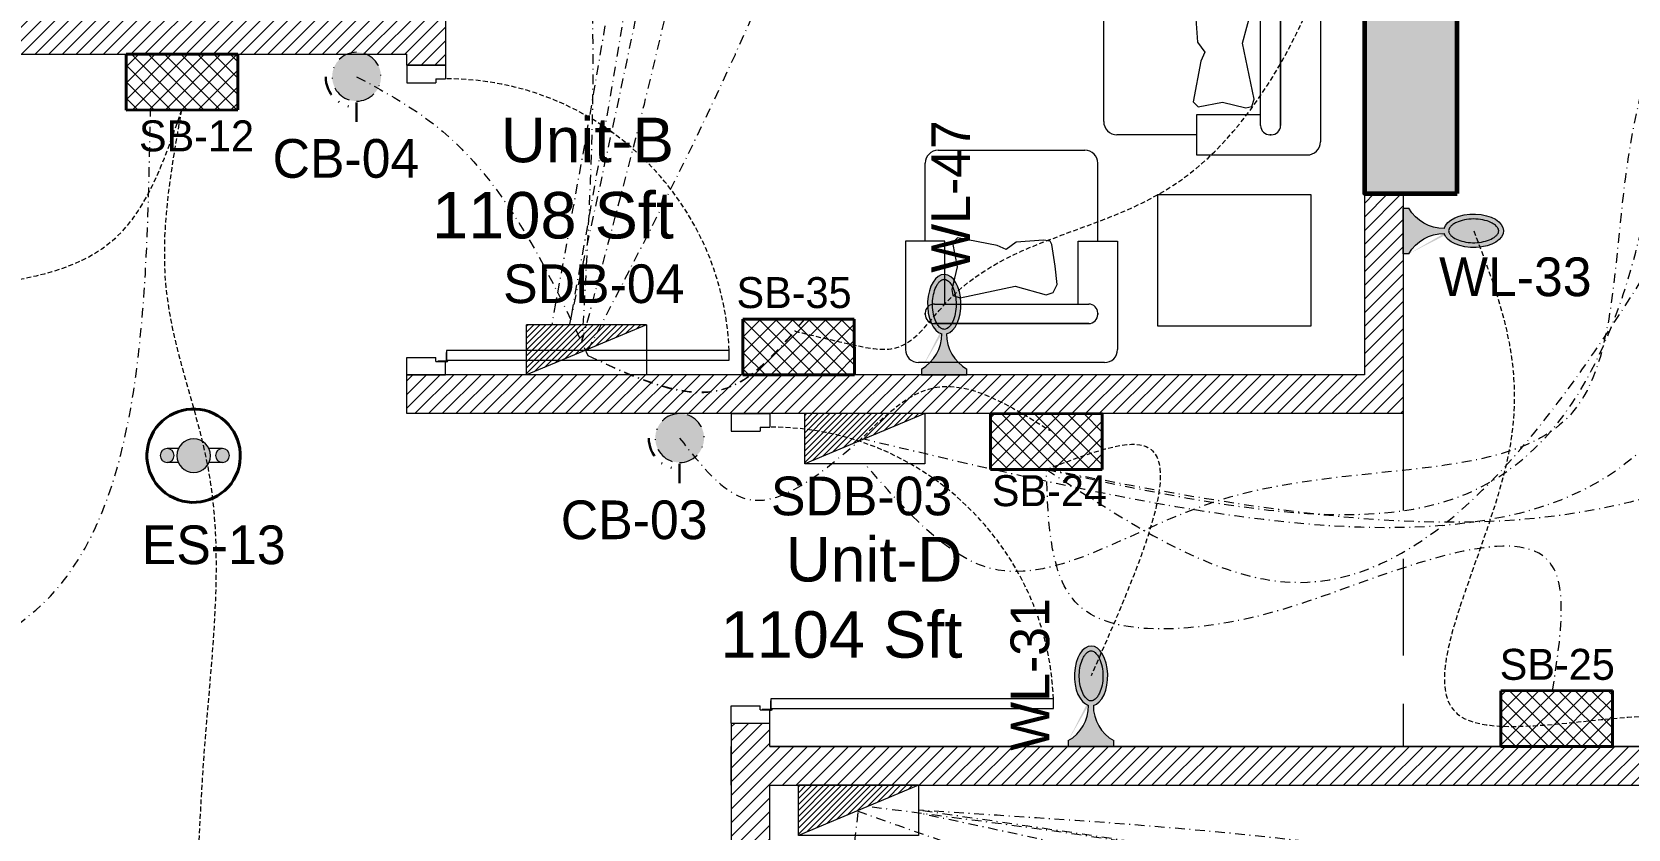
# Model space of a CAD drawing. Header units: inches. Extents: x 109699 to 44449955, y -10987 to 15824140.
# Drawn here: x 197549.5 to 197755.6, y -3769.5 to -3666.5 of the extents above; entities that cross this region are included whole.
import ezdxf

# ---------------------------------------------------------------- set-up
doc = ezdxf.new("R2010")
doc.units = ezdxf.units.IN
doc.header["$LTSCALE"] = 5
doc.header["$MEASUREMENT"] = 0
for name, pattern in [('DASHDOT', [1, 0.5, -0.25, 0, -0.25]), ('DASHED2', [0.375, 0.25, -0.125]), ('DIVIDE', [1.25, 0.5, -0.25, 0, -0.25, 0, -0.25]), ('HIDDEN', [0.375, 0.25, -0.125])]:
    doc.linetypes.add(name, pattern=pattern)
doc.layers.get('0').update_dxf_attribs({"color": 123})
for name, color, linetype, lineweight in [('@NORMAL', 7, 'Continuous', 5), ('cloumn', 253, 'Continuous', 60), ('door', 8, 'Continuous', 9), ('E-Con-Point', 5, 'DASHED2', 13), ('E-ES-Energy Saver-Light', 140, 'Continuous', 13), ('E-SB-Switch-Board', 106, 'Continuous', 18), ('E-Sub-Distrubtion board', 3, 'Continuous', 13), ('E-TP', 11, 'DIVIDE', 18), ('E-WL-Wall-Light', 232, 'Continuous', 15), ('fixture', 255, 'Continuous', 0), ('ha', 252, 'Continuous', 5), ('SB', 1, 'DASHDOT', 20), ('STAIR', 8, 'Continuous', 13), ('WALL-1', 8, 'Continuous', 9)]:
    doc.layers.add(name, color=color, linetype=linetype, lineweight=lineweight)
doc.layers.add('FURNITUR', color=7, linetype='Continuous', lineweight=5, true_color=0xe8e8e8)
doc.layers.add('illustr-FURNITURE', color=34, linetype='Continuous')
doc.layers.add('T', color=8, linetype='Continuous')
doc.styles.get("Standard").update_dxf_attribs({"font": 'times.ttf'})
doc.styles.add('TEXT-3', font='arial.ttf')
pattern_1 = [(44.99999999999989, (144081.319087721, 2531118.532228567), (-0.8838834764831833, 0.8838834764831855), [])]

# ---------------------------------------------------------------- blocks, each defined once
blk = doc.blocks.new('Door-40')
at = {"layer": 'door', "ltscale": 0.5}
for p, q in [((0, 40), (5, 40)), ((0, 40), (0, 37.75)), ((5, 40), (5, 38.24999999999636)), ((0, 37.75), (3.75, 37.75000000000364)), ((3.75, 38.24999999999636), (3.75, 37.75000000000364)), ((3.75, 38.24999999999636), (5, 38.24999999999636)), ((0, 0), (0, 2.25)), ((0, 2.25), (3.75, 2.249999999996362)), ((3.75, 1.750000000003638), (3.75, 2.249999999996362)), ((5.135000000002037, 2.913192669428099), (5.145000000004075, 2.913192669428099)), ((5.135000000002037, 1.885000000002037), (5.135000000002037, 2.913192669428099)), ((0, 0), (5, 0)), ((0, 0), (5, 0)), ((3.75, 1.750000000003638), (5, 1.750000000003638)), ((4.010000000002037, 1.760000000002037), (4.010000000002037, 1.75)), ((5.010000000002037, 1.760000000002037), (4.010000000002037, 1.760000000002037)), ((5, 1.750000000003638), (5.010400642058812, 1.750000000007276)), ((5, 0), (5, 1.750000000003638)), ((5.145000000004075, 1.895000000000437), (5.145000000004075, 1.884599357945262))]:
    blk.add_line(p, q, dxfattribs=at)
blk.add_lwpolyline([(41.625, 3.145000000000437), (5.145000000004075, 3.145000000000437), (5.145000000004075, 1.895000000000437), (41.625, 1.895000000000437)], close=True, dxfattribs=at)
blk.add_circle((5.135000000002037, 1.760000000002037), 0.1249999999999983, dxfattribs=at)
at = {"layer": 'door', "linetype": 'HIDDEN', "ltscale": 0.5}
blk.add_arc((5.156161382139544, 1.755015969829401), 36.49531813451388, 2.182731632980644, 90.24516611661387, dxfattribs=at)
blk = doc.blocks.new('coloumn-01')
at = {"layer": 'ha'}
h = blk.add_hatch(dxfattribs=at)
h.set_pattern_fill('AR-CONC', color=256, scale=0.5)
h.set_pattern_definition([(49.99999999999999, (0, 0), (3.586300913003767, -0.3137606749129755), [0.375, -4.125]), (355, (0, 0), (-0.693756668065, 3.760960668500059), [0.3, -3.3]), (100.45144446, (0.298858405, -0.02614672), (2.89254423363556, 3.447199954843147), [0.3187009599999999, -3.505710559999999]), (46.18420000000001, (0, 1), (5.336206653357862, -0.8275964039653827), [0.5625, -6.1875]), (96.63563549, (0.444683725, 0.931033465), (4.673309728371142, 4.870593003872752), [0.47805171, -5.258568799999999]), (351.1841639899999, (0, 1), (4.673309725273866, 4.870593001349951), [0.45, -4.950000005]), (21, (0.5, 0.75), (2.984535260592308, -2.013094453326694), [0.375, -4.125]), (326.0000000000001, (0.5, 0.75), (1.216576659607909, 3.625750225234265), [0.3, -3.3]), (71.45144474, (0.74871127, 0.58224213), (4.201111883649856, 1.612655764031769), [0.31870095, -3.50571056]), (37.50000000000001, (0, 0), (0.06079927658645334, 1.664469269156557), [0, -3.26, 0, -3.35, 0, -3.3125]), (7.499999999999999, (0, 0), (1.315347687210743, 1.972058559411801), [0, -1.91, 0, -3.185, 0, -1.2625]), (327.5, (-1.115, 0), (2.669112180862045, -0.1127743586718988), [0, -1.25, 0, -3.9, 0, -5.175]), (317.5, (-1.615, 0), (2.915930846711931, 0.5005249116615886), [0, -1.625, 0, -2.59, 0, -3.675])])
h.paths.add_polyline_path([(32128.44739975178, -2546319.049243456), (32092.44739975178, -2546319.049243456), (32092.44739975178, -2546331.049243456), (32128.44739975178, -2546331.049243456)])
h.paths.add_polyline_path([(32128.44739975189, -2546617.132962178), (32098.44739975189, -2546617.132962178), (32098.44739975189, -2546629.132962178), (32128.44739975189, -2546629.132962178)])
h.paths.add_polyline_path([(31978.51966727065, -2546605.132962178), (31966.51966727065, -2546605.132962178), (31966.51966727065, -2546635.132962178), (31978.51966727065, -2546635.132962178)])
h.paths.add_polyline_path([(31821.20333333506, -2546605.132962178), (31809.20333333506, -2546605.132962178), (31809.20333333506, -2546635.132962178), (31821.20333333506, -2546635.132962178)])
h.paths.add_polyline_path([(31689.20328743063, -2546611.133238418), (31677.20328743063, -2546611.133238418), (31677.20328743063, -2546635.133238418), (31689.20328743063, -2546635.133238418)])
h.paths.add_polyline_path([(31417.20347832461, -2546611.132962178), (31405.20347832461, -2546611.132962178), (31405.20347832461, -2546635.132962178), (31417.20347832461, -2546635.132962178)])
h.paths.add_polyline_path([(31435.20347912709, -2546415.348983645), (31405.20347912709, -2546415.348983645), (31405.20347912709, -2546427.348983645), (31435.20347912709, -2546427.348983645)])
h.paths.add_polyline_path([(31633.74647668525, -2546415.348983645), (31603.74647668525, -2546415.348983645), (31603.74647668525, -2546427.348983645), (31633.74647668525, -2546427.348983645)])
h.paths.add_polyline_path([(31821.20245073218, -2546319.049243455), (31809.20245073218, -2546319.049243455), (31809.20245073218, -2546349.049243455), (31821.20245073218, -2546349.049243455)])
h.paths.add_polyline_path([(31996.51966727068, -2546319.049243455), (31966.51966727068, -2546319.049243455), (31966.51966727068, -2546331.049243455), (31996.51966727068, -2546331.049243455)])
h.paths.add_polyline_path([(31581.74648750067, -2546291.049243452), (31541.74648750067, -2546291.049243452), (31541.74648750067, -2546301.049243452), (31581.74648750067, -2546301.049243452)])
h.paths.add_polyline_path([(31485.74647668505, -2546261.049243452), (31475.74647668505, -2546261.049243452), (31475.74647668505, -2546301.049243452), (31485.74647668505, -2546301.049243452)])
h.paths.add_polyline_path([(31581.74648750064, -2546206.049278549), (31521.74648750064, -2546206.049278549), (31521.74648750064, -2546216.049243455), (31581.74648750064, -2546216.049243455)])
h.paths.add_polyline_path([(31435.20347595899, -2546206.049243455), (31405.20347595899, -2546206.049243455), (31405.20347595899, -2546218.049243455), (31435.20347595899, -2546218.049243455)])
h.paths.add_polyline_path([(31435.20347912709, -2546094.049243455), (31405.20347912709, -2546094.049243455), (31405.20347912709, -2546106.049243455), (31435.20347912709, -2546106.049243455)])
h.paths.add_polyline_path([(31583.74647668522, -2546094.049243455), (31547.74647668522, -2546094.049243455), (31547.74647668522, -2546106.049243455), (31583.74647668522, -2546106.049243455)])
h.paths.add_polyline_path([(31775.41359277777, -2546094.049243455), (31763.41359277777, -2546094.049243455), (31763.41359277777, -2546124.049243455), (31775.41359277777, -2546124.049243455)])
h.paths.add_polyline_path([(32059.80123907101, -2546094.049243455), (32047.80123907101, -2546094.049243455), (32047.80123907101, -2546124.049243455), (32059.80123907101, -2546124.049243455)])
h.paths.add_polyline_path([(32058.06771510976, -2545913.633020405), (32028.06771510976, -2545913.633020405), (32028.06771510976, -2545925.633020405), (32058.06771510976, -2545925.633020405)])
h.paths.add_polyline_path([(32048.06771510973, -2545722.712815279), (32036.06771510973, -2545722.712815279), (32036.06771510973, -2545746.712815279), (32048.06771510973, -2545746.712815279)])
h.paths.add_polyline_path([(31799.41359277774, -2545913.633020405), (31763.41359277774, -2545913.633020405), (31763.41359277774, -2545925.633020405), (31799.41359277774, -2545925.633020405)])
h.paths.add_polyline_path([(31591.53986684192, -2545945.049243456), (31561.31223659915, -2545945.049243456), (31561.31223659915, -2545957.049243456), (31591.53986684192, -2545957.049243456)])
h.paths.add_polyline_path([(31435.20347912709, -2545945.049243456), (31405.20347912709, -2545945.049243456), (31405.20347912709, -2545957.049243456), (31435.20347912709, -2545957.049243456)])
h.paths.add_polyline_path([(31429.2035252499, -2545715.383477275), (31405.2035252499, -2545715.383477275), (31405.2035252499, -2545727.383477275), (31429.2035252499, -2545727.383477275)])
h.paths.add_polyline_path([(31605.53986684192, -2545715.383237123), (31581.53986684192, -2545715.383237123), (31581.53986684192, -2545727.383237123), (31605.53986684192, -2545727.383237123)])
h.paths.add_polyline_path([(31775.41359277774, -2545711.610186095), (31763.41359277774, -2545711.610186095), (31763.41359277774, -2545735.610186095), (31775.41359277774, -2545735.610186095)])
at = {"layer": 'cloumn', "elevation": -16.70462349056088}
blk.add_lwpolyline([(31775.41359277777, -2546124.049243455), (31775.41359277777, -2546094.049243455), (31763.41359277777, -2546094.049243455), (31763.41359277777, -2546124.049243455)], close=True, dxfattribs=at)
blk = doc.blocks.new('A$C35210EED')
at = {"layer": 'fixture'}
for p, q in [((4.314276831042662, 27.98778557556034), (23.62888302456122, 27.98778557556034)), ((2.599276831046154, 15.98278557556296), (2.599276831046154, 26.27278557557111)), ((25.34388302455773, 15.91773509132145), (25.34388302455773, 26.27278557556383)), ((-7.55285145714879e-06, 15.98278557556296), (-7.55285145714879e-06, 1.715009252306118)), ((5.19856121493649, 15.98278557556296), (-7.55285145714879e-06, 15.98278557556296)), ((5.19856121493649, 7.717509252308446), (5.19856121493649, 15.98278557556296)), ((6.840850012129522, 16.44838896160036), (6.20301274137455, 15.77329943769837)), ((6.20301274137455, 15.77329943769837), (6.80333023575804, 12.6228827574505)), ((12.09363157315966, 15.43575467575101), (6.840850012129522, 16.44838896160036)), ((13.25674678554788, 14.91068511924641), (12.09363157315966, 15.43575467575101)), ((14.56994217580359, 15.88581457793589), (13.25674678554788, 14.91068511924641)), ((18.19937224328169, 16.11623388810949), (14.56994217580359, 15.88581457793589)), ((19.06232924466167, 16.00371940663717), (18.19937224328169, 16.11623388810949)), ((19.28744790291967, 15.5536595044523), (19.06232924466167, 16.00371940663717)), ((19.71016333533771, 12.69789241177023), (19.28744790291967, 15.5536595044523)), ((22.74459864067467, 7.717509252308446), (22.74459864067467, 15.98278557556296)), ((22.74459864067467, 15.98278557556296), (27.94316740846261, 15.98278557556296)), ((27.94316740846261, 15.98278557556296), (27.94316740846261, 1.715009252306118)), ((6.80333023575804, 12.6228827574505), (6.090453412245552, 9.62248604460001)), ((19.98190236395749, 10.28847900758956), (19.71016333533771, 12.69789241177023)), ((6.090453412245552, 9.62248604460001), (6.240532517746033, 8.834881380460502)), ((6.240532517746033, 8.834881380460502), (7.216048848255014, 8.534842104438212)), ((7.216048848255014, 8.534842104438212), (14.45738284667459, 10.07254528801968)), ((14.45738284667459, 10.07254528801968), (18.55614764457277, 8.93830061855806)), ((18.55614764457277, 8.93830061855806), (19.45662442232424, 9.238340553345552)), ((19.45662442232424, 9.238340553345552), (19.98190236395749, 10.28847900758956)), ((2.599276831038878, 6.345509252312695), (2.599276831038878, 6.517009252316711)), ((2.599276831038878, 6.517009252316711), (2.599276831038878, 6.345509252319971)), ((3.799776831037889, 7.717509252308446), (24.14338302455144, 7.717509252293894)), ((25.34388302455045, 6.517009252287608), (25.34388302455045, 6.345509252290867)), ((25.34388302455045, 6.345509252356351), (25.34388302455045, 6.517009252353091)), ((25.34388302457228, 6.345509252312695), (25.34388302457228, 6.517009252316711)), ((25.34388302457228, 6.517009252316711), (25.34388302457228, 6.345509252319971)), ((3.799776831037889, 5.145009252313685), (24.14338302457327, 5.145009252291857)), ((24.14338302455144, 5.145009252291857), (3.799776831037889, 5.145009252313685)), ((26.22816740846611, 9.252305972040631e-06), (1.71499244714505, 9.252309610019438e-06))]:
    blk.add_line(p, q, dxfattribs=at)
for centre, radius, start, end in [((4.314276831049938, 26.27278557557111), 1.715, 90, 180), ((23.62888302456122, 26.27278557556383), 1.715, 0, 90), ((3.799776831037889, 6.517009252316711), 1.200499999999465, 90, 180), ((3.799776831037889, 6.345509252312695), 1.20049999999992, 180, 270), ((24.14338302455144, 6.517009252287608), 1.20049999999901, 0, 90), ((24.14338302457327, 6.517009252316711), 1.200499999999465, 0, 90), ((24.14338302455144, 6.345509252290867), 1.200499999999465, 270, 0), ((24.14338302457327, 6.345509252312695), 1.20049999999992, 270, 0), ((1.71499244714505, 1.715009252306118), 1.715, 180, 270), ((26.22816740846611, 1.715009252306118), 1.715, 270, 0)]:
    blk.add_arc(centre, radius, start, end, dxfattribs=at)
blk = doc.blocks.new('A$C677D3EAC')
at = {"layer": 'FURNITUR'}
for p, q in [((12.00479866045498, 51.95316647657546), (26.27257498371182, 51.95316647657546)), ((12.00479866045498, 46.7545977087857), (12.00479866045498, 51.95316647657546)), ((27.98757498370105, 50.23816647657532), (27.98757498370833, 1.714991515273141)), ((-0.0002013395424000919, 47.63888209268407), (-0.0002013395424000919, 27.05888209268414)), ((1.714798660454107, 49.35388209268422), (12.00479866045498, 49.35388209268422)), ((22.84257498371153, 46.7545977087857), (12.00479866045498, 46.7545977087857)), ((20.27007498366584, 26.54438209267664), (20.27007498370949, 45.55409770878578)), ((21.47057498371578, 46.7545977087857), (21.64207498370524, 46.7545977087857)), ((22.84257498370425, 3.799775899162796), (22.84257498370425, 46.7545977087857)), ((22.84257498371153, 45.55409770878578), (22.8425749836606, 26.54438209267664)), ((11.49008981315274, 43.32827631189775), (12.16517933704745, 43.96611358265636)), ((12.5027240989948, 38.07549475087126), (11.49008981315274, 43.32827631189775)), ((12.16517933704745, 43.96611358265636), (15.31559601729532, 43.36579608827378)), ((15.31559601729532, 43.36579608827378), (18.31599273014581, 44.07867291178536)), ((18.31599273014581, 44.07867291178536), (19.10359739428532, 43.92859380628033)), ((19.10359739428532, 43.92859380628033), (19.40363667030761, 42.95307747577226)), ((19.40363667030761, 42.95307747577226), (17.86593348672614, 35.7117434773545)), ((13.02779365549941, 36.91237953848213), (12.5027240989948, 38.07549475087126)), ((11.33031025100354, 34.46060119444883), (11.61261941229895, 35.30786455647831)), ((11.61261941229895, 35.30786455647831), (12.66275786653569, 35.83314249810883)), ((12.00544753944268, 35.43314440848462), (12.05266419680993, 35.5991841482255)), ((12.05266419680993, 35.5991841482255), (13.02779365549941, 36.91237953848213)), ((15.24777488336258, 35.24313066369177), (12.66275786653569, 35.83314249810883)), ((17.65718828754325, 35.51486969230791), (15.24777488336258, 35.24313066369177)), ((18.70732674178726, 34.98959175067739), (17.65718828754325, 35.51486969230791)), ((17.86593348672614, 35.7117434773545), (17.97569034616026, 35.37952664570821)), ((10.63983892452234, 33.38899892960671), (10.03458546302863, 31.55699145095787)), ((10.63983892452234, 33.38899892960671), (11.33031025100354, 34.46060119444883)), ((11.33031025100354, 34.46060119444883), (12.05985271719692, 30.10290950415674)), ((17.87312200711312, 29.99035017502774), (19.00736667657475, 34.08911497292229)), ((19.00736667657475, 34.08911497292229), (18.70732674178726, 34.98959175067739)), ((18.72337355450145, 33.1164066199799), (19.32862701599515, 31.28439914133105)), ((10.03458546302863, 31.55699145095787), (10.3346253978234, 30.65651467320276)), ((19.32862701599515, 31.28439914133105), (19.02858708120039, 30.38392236357595)), ((10.3346253978234, 30.65651467320276), (11.38476385206013, 30.13123673157224)), ((12.04650223874341, 30.18265437400623), (11.38476385206013, 30.13123673157224)), ((12.05985271719692, 30.10290950415674), (13.0349821758864, 28.78971411390012)), ((19.4108251906946, 22.74901617660998), (17.87312200711312, 29.99035017502774)), ((17.97844862696365, 29.85864442194543), (17.89591218490386, 29.87674181101283)), ((19.02858708120039, 30.38392236357595), (17.97844862696365, 29.85864442194543)), ((12.50991261938179, 27.62659890151099), (11.49727833353245, 22.3738173404854)), ((13.0349821758864, 28.78971411390012), (12.50991261938179, 27.62659890151099)), ((12.06984914469649, 25.34388209268036), (1.714798660454107, 25.34388209268491)), ((21.47057498365757, 25.34388209267672), (18.85980329597078, 25.34388209267763)), ((21.47057498373033, 25.34388209267672), (21.64207498372707, 25.34388209267672)), ((21.64207498366159, 25.34388209267672), (21.47057498366485, 25.34388209267672)), ((-0.0002013395424000919, 4.314275899168024), (-0.0002013395424000919, 23.62888209268476)), ((19.11078591466503, 21.77349984610191), (19.4108251906946, 22.74901617660998)), ((20.27007498370949, 3.79977589916416), (20.27007498372404, 24.1433820926768)), ((22.84257498372608, 24.1433820926768), (22.84257498370425, 3.79977589916416)), ((11.49727833353245, 22.3738173404854), (12.17236785743444, 21.73598006972588)), ((12.17236785743444, 21.73598006972588), (15.32278453768231, 22.33629756410846)), ((15.32278453768231, 22.33629756410846), (18.3231812505328, 21.62342074059688)), ((18.3231812505328, 21.62342074059688), (19.11078591466503, 21.77349984610191)), ((11.98386482938076, 19.06232831278612), (11.87135034790845, 18.19937131140705)), ((12.43392473156564, 19.28744697104412), (11.98386482938076, 19.06232831278612)), ((15.28969182424771, 19.71016240346398), (12.43392473156564, 19.28744697104412)), ((17.69910522842838, 19.98190143208012), (15.28969182424771, 19.71016240346398)), ((18.74924368267239, 19.4566234904496), (17.69910522842838, 19.98190143208012)), ((17.91503894799826, 14.45738191479995), (19.04928361745988, 18.5561467126945)), ((19.04928361745988, 18.5561467126945), (18.74924368267239, 19.4566234904496)), ((11.87135034790845, 18.19937131140705), (12.10176965808205, 14.56994124392895)), ((12.10176965808205, 14.56994124392895), (13.07689911677153, 13.25674585367233)), ((19.45274213157973, 7.216047916382195), (17.91503894799826, 14.45738191479995)), ((13.07689911677153, 13.25674585367233), (12.55182956026692, 12.0936306412832)), ((12.55182956026692, 12.0936306412832), (11.53919527441758, 6.840849080256703)), ((11.53919527441758, 6.840849080256703), (12.21428479831957, 6.203011809498093)), ((12.21428479831957, 6.203011809498093), (15.36470147856744, 6.803329303880673)), ((15.36470147856744, 6.803329303880673), (18.36509819141793, 6.090452480368185)), ((18.36509819141793, 6.090452480368185), (19.15270285555744, 6.240531585874123)), ((19.15270285555744, 6.240531585874123), (19.45274213157973, 7.216047916382195)), ((20.27007498370949, 5.198560283064126), (12.00479866045498, 5.198560283062761)), ((12.00479866045498, 5.198560283062761), (12.00479866045498, -8.484727004542947e-06)), ((12.00479866045498, 2.599275899167878), (1.714798660446831, 2.599275899171516)), ((21.64207498370524, 2.59927589916424), (21.47057498370123, 2.59927589916424)), ((21.47057498370123, 2.59927589916424), (21.64207498369797, 2.59927589916424)), ((12.00479866045498, -8.484727004542947e-06), (26.27257498371182, -8.484727004542947e-06))]:
    blk.add_line(p, q, dxfattribs=at)
for centre, radius, start, end in [((26.27257498370454, 50.23816647657532), 1.715, 0, 90), ((1.714798660454107, 47.63888209268407), 1.715, 90, 180), ((21.47057498371578, 45.55409770878532), 1.200500000000829, 90, 179.9999999999739), ((21.64207498371252, 45.55409770878578), 1.20049999999992, 0, 90), ((1.714798660454107, 27.05888209268414), 1.715, 180, 270), ((1.714798660454107, 23.62888209268476), 1.715, 90, 180), ((21.47057498366485, 26.5443820926771), 1.200500000000375, 180.0000000000261, 270), ((21.47057498373033, 24.14338209267726), 1.20049999999901, 90, 180.0000000000261), ((21.64207498366159, 26.54438209267664), 1.20049999999901, 270, 0), ((21.64207498372707, 24.14338209267726), 1.200499999999465, 359.999999999974, 90), ((1.714798660446831, 4.314275899171662), 1.715, 180, 270), ((21.47057498370123, 3.799775899163706), 1.200499999999465, 179.9999999999739, 270), ((21.64207498370524, 3.79977589916416), 1.20049999999992, 270, 0), ((26.27257498371182, 1.714991515273141), 1.715, 270, 0)]:
    blk.add_arc(centre, radius, start, end, dxfattribs=at)
blk = doc.blocks.new('A$C4DCB0E22')
h = blk.add_hatch()
h.set_pattern_fill('ANSI37', color=256, scale=15, angle=90.05046403147966, style=0)
h.set_pattern_definition([(135.0504640314797, (0, 0), (-1.324656962164393, -1.326992438783809), []), (225.0504640314796, (0, 0), (1.326992438783809, -1.324656962164393), [])])
h.paths.add_polyline_path([(0.0158499618895469, -4.176303718850249e-06), (-3.779117417224143e-06, 17.9999888419976), (8.999992730033242, 18.00791571250107), (9.015846471040199, 0.007922694199763214)])
at = {"lineweight": 40}
for p, q in [((-3.779117417224143e-06, 17.9999888419976), (8.999992730033242, 18.00791571250107)), ((0.0158499618895469, -4.176303718850249e-06), (-3.779117417224143e-06, 17.9999888419976)), ((9.015846471040199, 0.007922694199763214), (8.999992730033242, 18.00791571250107)), ((0.0158499618895469, -4.176303718850249e-06), (9.015846471040199, 0.007922694199763214))]:
    blk.add_line(p, q, dxfattribs=at)
blk = doc.blocks.new('A$C63FA2F8C')
at = {"linetype": 'ByBlock', "ltscale": 0.5}
h = blk.add_hatch(color=256, dxfattribs=at)
h.dxf.hatch_style = 1
h.paths.add_polyline_path([(337.2288066126173, 261.8435315283132, 1), (186.444764951407, 261.8435315283132, 1)])
h.paths.add_polyline_path([(174.7543875355803, 261.112525689078, 1), (111.9624450998782, 261.112525689078, 1)])
h.paths.add_polyline_path([(359.7620794158132, 260.9155295394245, 1), (422.5540218515153, 260.9155295394245, 1)])
at = {"ltscale": 2}
for p, q in [((193.2174023309955, 293.0739176886738), (145.2272237805882, 293.0739176886738)), ((391.274980574695, 293.0739176886738), (330.4561692330288, 293.0739176886738)), ((193.5781424691202, 229.8323706932948), (145.2272237805882, 229.8323706932948)), ((391.274980574695, 229.8323706932948), (330.0954290949041, 229.8323706932948))]:
    blk.add_line(p, q, dxfattribs=at)
for centre, radius in [((143.3584163177293, 261.112525689078), 31.39597121785105), ((261.8367857820122, 261.8435315283132), 75.39202083060518), ((391.1580506336642, 260.9155295394245), 31.39597121785105)]:
    blk.add_circle(centre, radius, dxfattribs=at)
at = {"lineweight": 40}
blk.add_ellipse((261.8367857820122, 261.8435315283132), major_axis=(-89.30196609760064, 189.4862523083066), ratio=0.9999999999956461, start_param=-1.547953900145618, end_param=4.735231407033968, dxfattribs=at)
blk = doc.blocks.new('*X78')
at = {"color": 0}
for p, q in [((10774.2938920382, 16968.54929523236), (10788.301575612, 16982.55697880615)), ((10776.06165899117, 16968.54929523236), (10790.67375511737, 16983.16139135856)), ((10768.9905911793, 16968.54929523236), (10779.18445247256, 16978.74315652561)), ((10770.75835813227, 16968.54929523236), (10782.22349351904, 16980.01443061913)), ((10772.52612508523, 16968.54929523236), (10785.26253456552, 16981.28570471264)), ((10777.82942594413, 16968.54929523236), (10790.67375511737, 16981.39362440559)), ((10779.5971928971, 16968.54929523236), (10790.67375511737, 16979.62585745263)), ((10781.36495985007, 16968.54929523236), (10790.67375511737, 16977.85809049966)), ((10761.91952336744, 16968.54929523236), (10767.02828828663, 16973.65806015156)), ((10763.6872903204, 16968.54929523236), (10770.06732933311, 16974.92933424507)), ((10765.45505727337, 16968.54929523236), (10773.1063703796, 16976.20060833858)), ((10767.22282422634, 16968.54929523236), (10776.14541142608, 16977.4718824321)), ((10783.13272680303, 16968.54929523236), (10790.67375511737, 16976.09032354669)), ((10784.900493756, 16968.54929523236), (10790.67375511737, 16974.32255659372)), ((10754.84845555557, 16968.54929523236), (10754.87212410071, 16968.5729637775)), ((10756.61622250854, 16968.54929523236), (10757.91116514719, 16969.84423787101)), ((10758.3839894615, 16968.54929523236), (10760.95020619367, 16971.11551196453)), ((10760.15175641447, 16968.54929523236), (10763.98924724015, 16972.38678605804)), ((10786.66826070897, 16968.54929523236), (10790.67375511737, 16972.55478964076)), ((10788.43602766193, 16968.54929523236), (10790.67375511737, 16970.78702268779)), ((10790.2037946149, 16968.54929523236), (10790.67375511737, 16969.01925573483))]:
    blk.add_line(p, q, dxfattribs=at)
blk = doc.blocks.new('SDB')
for p, q in [((-1.818989403545856e-12, -7.500000000003638), (17.92910589847634, 0)), ((-1.818989403545856e-12, -7.500000000003638), (0, 0)), ((0, 0), (17.92910589847634, 0)), ((17.92910589847634, 0), (17.92910589847634, -7.500000000003638)), ((-1.818989403545856e-12, -7.500000000003638), (17.92910589847634, -7.500000000003638))]:
    blk.add_line(p, q)
at = {"xscale": 0.5, "yscale": 0.5, "zscale": 0.5}
blk.add_blockref('*X78', (-5377.407771660207, -8491.774647616183), dxfattribs=at)
blk = doc.blocks.new('E-W-LIGHT')
at = {"linetype": 'ByBlock', "ltscale": 0.5}
h = blk.add_hatch(color=256, dxfattribs=at)
h.dxf.hatch_style = 1
h.set_gradient(color1=(255, 255, 255), color2=(255, 255, 0), name='CYLINDER')
edge = h.paths.add_edge_path()
edge.add_spline(control_points=[(-96.71110423948552, 1.235367220396483), (-96.8976251288622, 1.235367220396483), (-97.08530367817384, 1.204590695443009), (-97.49532330615068, 1.060408411101338), (-97.71769888777162, 0.9452617532663472), (-98.18859363857634, 0.6007580769133996), (-98.4360601757027, 0.3712016227401077), (-98.9274233233457, -0.2076466389563343), (-99.17095937526851, -0.5565722783421756), (-99.79256403547286, -1.649000525487912), (-100.1403411294208, -2.496475964584042), (-100.6655547252501, -4.389078901701514), (-100.8435119435345, -5.433326140728264), (-100.996858843053, -7.577941591604359), (-100.9723680002039, -8.677864733885961), (-100.7253955626443, -10.7881619923927), (-100.5027117058065, -11.79805679996582), (-99.90205506231798, -13.59089832466863), (-99.52349327352754, -14.37265162368595), (-98.79708591162027, -15.46144462183512), (-98.46289770719719, -15.83531695936959), (-97.82402795464219, -16.37320808014224), (-97.52292902289115, -16.53708124557815), (-97.0332651008719, -16.69867335386745), (-96.83300356165012, -16.72444707740215), (-96.42760539585558, -16.70413243760904), (-96.21918910161975, -16.65733367471884), (-95.75858057275782, -16.45705756399432), (-95.50712660475898, -16.30138572900886), (-94.98330090317799, -15.85001415615693), (-94.71221849052682, -15.55449414506236), (-94.18744122004225, -14.82684639582039), (-93.93399672563008, -14.39521060388152), (-93.32240182252819, -13.09860869282319), (-93.0057716383552, -12.13470487732181), (-92.57508722519842, -10.03980369670334), (-92.46055768618565, -8.90959698224412), (-92.45565766659526, -6.646794607945969), (-92.56528275998282, -5.514732191470296), (-92.98715107886524, -3.412587944823316), (-93.29985699109132, -2.443281268231641), (-93.99092435031811, -0.9549615958549695), (-94.34810290115182, -0.3877643056552464), (-95.07582621573985, 0.4836147841888085), (-95.44374809115733, 0.7854262440646148), (-96.01798165069457, 1.105607693885873), (-96.24029005175481, 1.180327462172805), (-96.53763867025813, 1.228459302029147), (-96.62438560181026, 1.235367220396483), (-96.71110423948552, 1.235367220396483)], knot_values=[0, 0, 0, 0, 0.194197829587449, 0.194197829587449, 0.388395659174898, 0.388395659174898, 0.582593488762347, 0.582593488762347, 0.776791318349796, 0.776791318349796, 1.110216687407361, 1.110216687407361, 1.443642056464925, 1.443642056464925, 1.77706742552249, 1.77706742552249, 2.110492794580054, 2.110492794580054, 2.443918163637619, 2.443918163637619, 2.701496175378678, 2.701496175378678, 2.959074187119738, 2.959074187119738, 3.169612053741, 3.169612053741, 3.380149920362263, 3.380149920362263, 3.590687786983526, 3.590687786983526, 3.801225653604789, 3.801225653604789, 4.011763520226051, 4.011763520226051, 4.360140390670959, 4.360140390670959, 4.708517261115867, 4.708517261115867, 5.056894131560775, 5.056894131560775, 5.405271002005684, 5.405271002005684, 5.69307956715584, 5.69307956715584, 5.980888132305996, 5.980888132305996, 6.192897451070847, 6.192897451070847, 6.283185307179586, 6.283185307179586, 6.283185307179586, 6.283185307179586], degree=3, periodic=0)
at = {"layer": 'E-WL-Wall-Light', "linetype": 'ByBlock', "ltscale": 0.5}
h = blk.add_hatch(color=256, dxfattribs=at)
h.dxf.hatch_style = 1
edge = h.paths.add_edge_path()
edge.add_ellipse((-96.71110423948552, -7.740473765769313), major_axis=(0, 10.71660606041263), ratio=0.559300439547623, start_angle=187.7376784571124, end_angle=531.0374031504149)
edge.add_arc((-112.001170541625, -18.46997501720373), 14.35701343791298, -60.53601194170483, 0.5736542653427819, ccw=False)
edge.add_line((-104.9392941575301, -30.97012448799713), (-104.939294157532, -33.06572841662167))
edge.add_line((-104.939294157532, -33.06572841662167), (-88.60969415754215, -33.06572841666017))
edge.add_line((-88.60969415754215, -33.06572841666017), (-88.60969415754002, -30.97012448799946))
edge.add_arc((-81.54781777344922, -18.46997501720374), 14.35701343791298, 179.559619270027, 240.5360119417236, ccw=False)
edge = h.paths.add_edge_path(flags=16)
edge.add_spline(control_points=[(-96.71110423948552, 1.235367220396483), (-96.8976251288622, 1.235367220396483), (-97.08530367817384, 1.204590695443009), (-97.49532330615068, 1.060408411101338), (-97.71769888777162, 0.9452617532663472), (-98.18859363857634, 0.6007580769133996), (-98.4360601757027, 0.3712016227401077), (-98.9274233233457, -0.2076466389563343), (-99.17095937526851, -0.5565722783421756), (-99.79256403547286, -1.649000525487912), (-100.1403411294208, -2.496475964584042), (-100.6655547252501, -4.389078901701514), (-100.8435119435345, -5.433326140728264), (-100.996858843053, -7.577941591604359), (-100.9723680002039, -8.677864733885961), (-100.7253955626443, -10.7881619923927), (-100.5027117058065, -11.79805679996582), (-99.90205506231798, -13.59089832466863), (-99.52349327352754, -14.37265162368595), (-98.79708591162027, -15.46144462183512), (-98.46289770719719, -15.83531695936959), (-97.82402795464219, -16.37320808014224), (-97.52292902289115, -16.53708124557815), (-97.0332651008719, -16.69867335386745), (-96.83300356165012, -16.72444707740215), (-96.42760539585558, -16.70413243760904), (-96.21918910161975, -16.65733367471884), (-95.75858057275782, -16.45705756399432), (-95.50712660475898, -16.30138572900886), (-94.98330090317799, -15.85001415615693), (-94.71221849052682, -15.55449414506236), (-94.18744122004225, -14.82684639582039), (-93.93399672563008, -14.39521060388152), (-93.32240182252819, -13.09860869282319), (-93.0057716383552, -12.13470487732181), (-92.57508722519842, -10.03980369670334), (-92.46055768618565, -8.90959698224412), (-92.45565766659526, -6.646794607945969), (-92.56528275998282, -5.514732191470296), (-92.98715107886524, -3.412587944823316), (-93.29985699109132, -2.443281268231641), (-93.99092435031811, -0.9549615958549695), (-94.34810290115182, -0.3877643056552464), (-95.07582621573985, 0.4836147841888085), (-95.44374809115733, 0.7854262440646148), (-96.01798165069457, 1.105607693885873), (-96.24029005175481, 1.180327462172805), (-96.53763867025813, 1.228459302029147), (-96.62438560181026, 1.235367220396483), (-96.71110423948552, 1.235367220396483)], knot_values=[0, 0, 0, 0, 0.194197829587449, 0.194197829587449, 0.388395659174898, 0.388395659174898, 0.582593488762347, 0.582593488762347, 0.776791318349796, 0.776791318349796, 1.110216687407361, 1.110216687407361, 1.443642056464925, 1.443642056464925, 1.77706742552249, 1.77706742552249, 2.110492794580054, 2.110492794580054, 2.443918163637619, 2.443918163637619, 2.701496175378678, 2.701496175378678, 2.959074187119738, 2.959074187119738, 3.169612053741, 3.169612053741, 3.380149920362263, 3.380149920362263, 3.590687786983526, 3.590687786983526, 3.801225653604789, 3.801225653604789, 4.011763520226051, 4.011763520226051, 4.360140390670959, 4.360140390670959, 4.708517261115867, 4.708517261115867, 5.056894131560775, 5.056894131560775, 5.405271002005684, 5.405271002005684, 5.69307956715584, 5.69307956715584, 5.980888132305996, 5.980888132305996, 6.192897451070847, 6.192897451070847, 6.283185307179586, 6.283185307179586, 6.283185307179586, 6.283185307179586], degree=3, periodic=0)
for p, q in [((-104.9392941575301, -30.97012448799713), (-104.939294157532, -33.06572841662167)), ((-104.939294157532, -33.06572841662167), (-88.60969415754215, -33.06572841666017)), ((-88.60969415754215, -33.06572841666017), (-88.60969415754002, -30.97012448803655))]:
    blk.add_line(p, q)
at = {"linetype": 'ByBlock', "ltscale": 0.5}
for centre, start, end in [((-112.001170541625, -18.46997501720374), 299.4639880582952, 0.5736542653427851), ((-81.54781777344922, -18.46997501720374), 179.4263457346572, 240.5360119417045)]:
    blk.add_arc(centre, 14.35701343791298, start, end, dxfattribs=at)
blk.add_ellipse((-96.71110423948552, -7.740473765769313), major_axis=(0, 10.71660606041263), ratio=0.559300439547623, start_param=3.276640619127039, end_param=9.268351136215248, dxfattribs=at)
blk.add_open_spline([(-96.71110423948552, 1.235367220396483), (-96.8976251288622, 1.235367220396483), (-97.08530367817384, 1.204590695443009), (-97.49532330615068, 1.060408411101338), (-97.71769888777162, 0.9452617532663472), (-98.18859363857634, 0.6007580769133996), (-98.4360601757027, 0.3712016227401077), (-98.9274233233457, -0.2076466389563343), (-99.17095937526851, -0.5565722783421756), (-99.79256403547286, -1.649000525487912), (-100.1403411294208, -2.496475964584042), (-100.6655547252501, -4.389078901701514), (-100.8435119435345, -5.433326140728264), (-100.996858843053, -7.577941591604359), (-100.9723680002039, -8.677864733885961), (-100.7253955626443, -10.7881619923927), (-100.5027117058065, -11.79805679996582), (-99.90205506231798, -13.59089832466863), (-99.52349327352754, -14.37265162368595), (-98.79708591162027, -15.46144462183512), (-98.46289770719719, -15.83531695936959), (-97.82402795464219, -16.37320808014224), (-97.52292902289115, -16.53708124557815), (-97.0332651008719, -16.69867335386745), (-96.83300356165012, -16.72444707740215), (-96.42760539585558, -16.70413243760904), (-96.21918910161975, -16.65733367471884), (-95.75858057275782, -16.45705756399432), (-95.50712660475898, -16.30138572900886), (-94.98330090317799, -15.85001415615693), (-94.71221849052682, -15.55449414506236), (-94.18744122004225, -14.82684639582039), (-93.93399672563008, -14.39521060388152), (-93.32240182252819, -13.09860869282319), (-93.0057716383552, -12.13470487732181), (-92.57508722519842, -10.03980369670334), (-92.46055768618565, -8.90959698224412), (-92.45565766659526, -6.646794607945969), (-92.56528275998282, -5.514732191470296), (-92.98715107886524, -3.412587944823316), (-93.29985699109132, -2.443281268231641), (-93.99092435031811, -0.9549615958549695), (-94.34810290115182, -0.3877643056552464), (-95.07582621573985, 0.4836147841888085), (-95.44374809115733, 0.7854262440646148), (-96.01798165069457, 1.105607693885873), (-96.24029005175481, 1.180327462172805), (-96.53763867025813, 1.228459302029147), (-96.62438560181026, 1.235367220396483), (-96.71110423948552, 1.235367220396483)], degree=3, knots=[0, 0, 0, 0, 0.194197829587449, 0.194197829587449, 0.388395659174898, 0.388395659174898, 0.582593488762347, 0.582593488762347, 0.776791318349796, 0.776791318349796, 1.110216687407361, 1.110216687407361, 1.443642056464925, 1.443642056464925, 1.77706742552249, 1.77706742552249, 2.110492794580054, 2.110492794580054, 2.443918163637619, 2.443918163637619, 2.701496175378678, 2.701496175378678, 2.959074187119738, 2.959074187119738, 3.169612053741, 3.169612053741, 3.380149920362263, 3.380149920362263, 3.590687786983526, 3.590687786983526, 3.801225653604789, 3.801225653604789, 4.011763520226051, 4.011763520226051, 4.360140390670959, 4.360140390670959, 4.708517261115867, 4.708517261115867, 5.056894131560775, 5.056894131560775, 5.405271002005684, 5.405271002005684, 5.69307956715584, 5.69307956715584, 5.980888132305996, 5.980888132305996, 6.192897451070847, 6.192897451070847, 6.283185307179586, 6.283185307179586, 6.283185307179586, 6.283185307179586], dxfattribs=at)
blk = doc.blocks.new('A$C153D03E5')
h = blk.add_hatch(color=256)
h.dxf.hatch_style = 1
h.paths.add_polyline_path([(7.480940248729894, 10.19624448716058, 1), (13.79817868099053, 10.19624448716058, 1)])
at = {"lineweight": 30}
blk.add_line((7.314697132096626, 10.19624448716058), (4.654807265877025, 10.19624448716058), dxfattribs=at)
blk.add_arc((10.63955946486385, 10.19624448716058), 3.989834799322901, 90, 180, dxfattribs=at)
for start, end in [(0, 180), (180, 0)]:
    blk.add_arc((10.63955946486021, 10.19624448716058), 3.158619216130319, start, end)

msp = doc.modelspace()

# ---------------------------------------------------------------- hatches: boundary and pattern name
at = {"layer": 'ha'}
h = msp.add_hatch(dxfattribs=at)
h.set_pattern_fill('ANSI31', scale=10, angle=-7.63333123551244e-14, style=0)
h.set_pattern_definition(pattern_1)
h.paths.add_polyline_path([(197541.8991645196, -3664.423710079658), (197541.8991645196, -3669.423710079192), (197597.8991645195, -3669.423710079658), (197597.8991645193, -3670.839933129753), (197602.8991645193, -3670.839933129753), (197602.8991645195, -3664.423710079658), (197571.9201849189, -3664.423710079658), (197571.9007659899, -3561.423710079658), (197566.9201849189, -3561.423710079658), (197566.9201849189, -3664.423710079658)])
h = msp.add_hatch(dxfattribs=at)
h.set_pattern_fill('ANSI31', scale=10, angle=-7.63333123551244e-14, style=0)
h.set_pattern_definition(pattern_1)
h.paths.add_polyline_path([(198070.1268214599, -3758.839933129753), (198017.9539269053, -3758.839933129753), (198017.9539269053, -3744.923710079658), (198012.9539269053, -3744.923710079658), (198012.9539269053, -3758.839933129753), (197880.9547300677, -3758.839933129753), (197880.9547300677, -3675.007487029097), (197875.9547300677, -3675.007487029097), (197875.9547300677, -3758.839933129753), (197644.7829029232, -3758.839933130219), (197644.7829029232, -3755.847732289023), (197639.7826393247, -3755.847732289023), (197639.7822857437, -3771.840327756274), (197644.7822550147, -3771.840327756274), (197644.7822550147, -3763.83970088398), (197893.6159703916, -3763.83970088398), (197893.6159703916, -3841.423186646569), (197898.6153224825, -3841.423228396829), (197898.6159703916, -3763.839933130219), (198030.12682146, -3763.839933129753), (198030.12682146, -3773.522297506481), (198030.12682146, -3775.131821604706), (198035.12682146, -3775.131821604706), (198035.1269705493, -3768.839702074443), (198070.1268214599, -3768.840164185063)])
h = msp.add_hatch(dxfattribs=at)
h.set_pattern_fill('ANSI31', scale=10, angle=-7.63333123551244e-14, style=0)
h.set_pattern_definition(pattern_1)
h.paths.add_polyline_path([(197726.5662430573, -3687.423710079192), (197721.5662806438, -3687.423311910386), (197721.5644158767, -3710.839933129753), (197597.8991677105, -3710.820068278144), (197597.8982887962, -3715.839933129753), (197726.5662430575, -3715.839229341391)])

# ---------------------------------------------------------------- linework, layer by layer
at = {"layer": '@NORMAL'}
for p, q in [((197639.7820997609, -3763.83970088398, 0.8123999098911128), (197639.7829029232, -3758.83970088398, 0.7216398030736926)), ((197644.7829029232, -3758.83970088398, 0.6216398030736912), (197644.7822550147, -3758.83970088398, 0.6216398030736912)), ((197644.7829029232, -3758.839933129753, 0.8603813970198573), (197875.9547300677, -3758.839933129753, 0.8603813970198573)), ((197639.7820997609, -3763.83970088398, 0.7202248442806152), (197639.7822550147, -3763.83970088398, 0.7202248442806152)), ((197644.7822550147, -3763.83970088398, 0.7202248442806152), (197644.7820997609, -3763.83970088398, 0.7202248442806152)), ((197644.7820997609, -3763.839933129753, 1.357551479428487), (197893.6159703916, -3763.839933129753, 1.357551479428487)), ((197729.5654398951, -3763.839933129753, 1.051141503837332), (197734.5654398951, -3763.839933129753, 1.051141503837332))]:
    msp.add_line(p, q, dxfattribs=at)
at = {"layer": 'E-Con-Point', "ltscale": 0.5}
for points in [[(197648.0129279052, -3705.18092233088, 0.5572276877756901), (197655.796875, -3707), (197661.0519781868, -3707.342393858833, 0.2559792069056508), (197667.4027150857, -3701.678137973262, 0.0857903163960998), (197698.796875, -3685), (197712.4465195443, -3621.47717620085, 0.3632158499513949), (197687.900549782, -3622.50000335158, 0.0857903163960998), (197640.6760514552, -3628.120871961956, 0.08579031639609269), (197572.388577063, -3602, 0.4104924169138151)], [(197568.7969802634, -3676.619513796742, 0.275928658524093), (197559.296875, -3694), (197543.5871220977, -3699.220132570508, 0.1411752819355669), (197425.296875, -3690), (197404.796875, -3693.423760169446, 0.2612682724078729), (197383.9049679608, -3717.548386888993, 0.0003100130140815532)], [(197568.7969802634, -3676.619513796742, 0.2759286585246059), (197566.8681284644, -3700.308336807127), (197572.156159851, -3722.507635759168, 0.0003100130140806178), (197571.85546875, -3757.76953125, 0.0003100130140806178), (197570.3709687352, -3803.106899659874, 0.0003100130140815532)], [(197735.6859665704, -3692.225997131145, 0.2178697677828283), (197740.4277532615, -3719.724402734519, 0.9946472506889508), (197733.8372075498, -3754.822893442461, 0.4348530751231297), (197753.5954824025, -3755.226208918737, 0.8603813970198573), (197808.2398042733, -3756.76097965713, 0.860381397019836), (197854.7537363676, -3743.054426266917), (197866.8349995823, -3713.282568157998, 1.257551479397208), (197811.494038591, -3690.211310715444, 0.06434273729723827)], [(197656.2814756377, -3719.396994605345, 0.7196086545801741), (197665.9197951475, -3712.506566244152), (197680.9770052679, -3718.027628684609, 0.8619938400189694)], [(197680.5031271463, -3723.04835760455, 0.8619938400189694), (197692.5661491902, -3719.856975841223, 0.4364655181222418), (197686.275347401, -3749.72020961706, 1.257551479397208)]]:
    msp.add_spline(points, degree=3, dxfattribs=at)
at = {"layer": 'fixture', "elevation": 0.0857903163960998}
msp.add_lwpolyline([(197694.9022530579, -3687.524771829396), (197714.647326639, -3687.524771829396), (197714.647326639, -3704.521790178753), (197694.9022530579, -3704.521790178753)], close=True, dxfattribs=at)
at = {"layer": 'SB', "ltscale": 0.5}
for points in [[(197400.4465293453, -3377.639609968249, 0.4809356803100863), (197511.7954496605, -3428.801368200103, 0.4267295975587838), (197530.7958965815, -3451.499999999519, 4.99082443803367e-05), (197602.620361511, -3503.828074234883, 0.08584022464048013), (197618.9051959114, -3704.358057586747, 0.6619463822830394)], [(197602.2958965815, -3401.999999999519, 4.990824438030307e-05), (197617.2328113586, -3425.499968784613, 4.99082443803367e-05), (197618.9051959114, -3704.358057586747, 0.6619463822830356)], [(197620.5221663638, -3706.560568926767, 0.6619463822830394), (197639.2328312089, -3561.423792576543, 0.2087615081200666), (197637.7328113586, -3443.499968784613, 4.99082443803367e-05), (197651.3994592155, -3427.822943895827, 0.2378371861632247)], [(197621.2831861009, -3707.694933129272, 0.5745558945257287), (197649.7958965815, -3645.999999999519, 4.99082443803367e-05), (197658.296002273, -3443.619999765707, 0.2632657582036253)], [(197462.2958965815, -3477.999999999519, 4.99082443803367e-05), (197475.2958965815, -3478.499999999519, 4.99082443803367e-05), (197602.7958965815, -3507.999999999519, 4.99082443803367e-05), (197616.6135068359, -3704.358057586747, 0.6619463822830394)], [(197918.1664303259, -3480.511375934195), (197879.2371270856, -3491.247553433252), (197856.5033807229, -3580.248174875062), (197779.1216147354, -3667.623578822622), (197761.6149592505, -3715.613349291776), (197656.8808755843, -3719.146257082518, 0.7196086545801741)], [(197680.5031271463, -3723.04835760455, 0.8619938400189694), (197733.2223842166, -3726.785547610507, 0.8619938400189694), (197763.2942547407, -3607.195252977868, 0.8619938400189694), (197785.587469702, -3514.223673759541), (197817.541456033, -3480.943840479278)], [(197680.5031271463, -3723.04835760455, 0.8619938400189692), (197711.2851685526, -3737.566555722751), (197764.6376911328, -3686.692862081185), (197878.9628232446, -3575.173371014494), (197918.4166226607, -3562.680824924439), (197924.8397916277, -3544.004318705179, 0.1785524209039124)], [(197559.7117680388, -3567.499950250422, 0.08584022464048013), (197606.7328113586, -3605.999968784613, 4.99082443803367e-05), (197620.5221663638, -3706.560568926767, 0.6619463822830394)], [(197734.0898293857, -3600.265377916096, 0.8603813970198573), (197763.0729962132, -3627.818412706783), (197755.6114778732, -3682.917607173822), (197748.4509278635, -3715.670249685445), (197702.5638949302, -3727.135894541996), (197673.4939284047, -3735.876786456156), (197657.0371843539, -3722.321808672279, 0.7196086545801741)], [(197591.4178128155, -3672.313508705037, 0.6740116015460558), (197600.80078125, -3678), (197621.2841645193, -3708.319933129753, 0.5745059862813484)], [(197481.5390625, -3750.546875, 0.5118180481423699), (197551.296875, -3740), (197564.7969833664, -3676.623036848932, 0.2759286585246059)], [(197888.1636090725, -3682.71928833726, 0.1785524209039124), (197798.8218499543, -3706.135446407327), (197764.4124612985, -3724.601671705681), (197680.5031271463, -3723.04835760455, 0.8619938400189692)], [(197621.2831861009, -3708.319933129272, 0.5745558945257287), (197639.2958965815, -3712.499999999519, 4.99082443803367e-05), (197649.2960117856, -3703.630800188042, 0.6815574370467588)], [(197621.2841645193, -3708.319933129753, 0.5745059862813484), (197639.296875, -3712.5), (197648.0129279053, -3705.18092233088, 0.5572276877756901)], [(197633.1400454204, -3718.998552345883, 0.6740116015460558), (197641.874726753, -3726.876743229258, 0.6740116015460558), (197656.2814756377, -3719.396994605353, 0.7196086545817586)], [(197745.8822751543, -3751.631959066973, 0.8603813970198573), (197745.4405116957, -3734.971618860543, 0.4047450645560473), (197719.2368596303, -3738.350768155989), (197703.9734252157, -3742.810767573555), (197684.9349799257, -3740.835095381935, 0.8328358104784861), (197680.5031271463, -3723.04835760455, 0.8619938400189694)], [(197668.8169671732, -3807.699124476644, 0.9690121314997668), (197653.9436113497, -3805.871282564258), (197633.1392042826, -3808.682122047349, 0.9719249963973411), (197633.5500358305, -3789.378042916494), (197648.4418651843, -3786.479135871046, -0.6602858289636688), (197656.2290074438, -3767.080870901016, 1.357551479428487)], [(197656.0726986742, -3767.146257082517, 1.357551479428487), (197697.689132652, -3778.041054269677), (197745.7386850306, -3775.336370540659), (197775.9335323124, -3786.019584580252, 0.2853377421193635), (197775.9562709463, -3811.836535367574, 0.2853377421193635)], [(197989.6610044281, -3983.209568172122, 0.1632158499592506), (197976.1758059472, -3927.034237340882), (197977.5715159678, -3903.701200256921, 0.1632158499592506), (197930.5596672372, -3907.84110864258), (197789.8831267526, -3809.238325008799, -0.04026317985090747), (197657.3859443963, -3766.596907718881, 1.357551479428487)], [(197881.2644607783, -4186.028690765797), (197891.8199864449, -4080.199614006546), (197881.8357134167, -4035.807421842273), (197841.7655084135, -3904.515938993271), (197801.9862207855, -3805.549522001664), (197663.9766229787, -3767.080870901016, 1.357551479428487)], [(197980.0878817234, -4185.083061786114), (197978.4243535664, -4143.988326652499), (197966.3155351148, -4108.438481427784), (197980.8807668286, -4040.216146375065, 0.291434139944613), (197915.2544462807, -3991.310191272347), (197845.8532069354, -3839.400657011567, -0.06870740550734084), (197663.9766229787, -3767.080870901016, 1.357551479428487)], [(197905.8271170369, -3837.785668118087, 0.5581817325667089), (197801.4653390001, -3800.952412839739), (197663.9766229787, -3767.437604111836, 1.282405094839117)]]:
    msp.add_spline(points, degree=3, dxfattribs=at)
at = {"layer": 'STAIR', "linetype": 'DASHED2', "ltscale": 10}
msp.add_line((197726.5662430573, -3715.839933129753, 1.037793954946965), (197726.5662430573, -3758.839933129753, 0.860381397019907), dxfattribs=at)
at = {"layer": 'WALL-1'}
for p, q in [((197541.8991645196, -3669.423710079192, 0.2759286585246059), (197597.8991645195, -3669.423710079192, 0.2759286585246059)), ((197597.9002898813, -3669.423710079658, 0.3759318359040265), (197597.8991645195, -3669.423710079658, 0.3759318359040265)), ((197602.8991645195, -3669.423710079658, 0.3759318359040265), (197602.9002898813, -3669.423710079658, 0.3759318359040265)), ((197721.5662806121, -3687.423710079192, 0.163215849959245), (197721.5662430575, -3710.839933129753, 0.3632158499592997)), ((197726.5662430573, -3687.423710079192, 0.1632158499592435), (197726.5662430573, -3715.839933129753, 0.3632158499592997)), ((197597.8983613572, -3715.839933129753, 0.5745091643806965), (197597.8991645195, -3710.839933129753, 0.5745059862813484)), ((197721.5662430575, -3710.839933129753, 0.9236713578794067), (197597.8991645195, -3710.839933129753, 0.5745059862813484)), ((197726.5662430574, -3715.839933129753, 0.9377939549471286), (197597.8983613572, -3715.839933129753, 0.5745091643806965))]:
    msp.add_line(p, q, dxfattribs=at)
for points, elevation in [([(197602.8991645195, -3664.423710079658), (197602.8991645195, -3670.839933129753), (197597.8991645195, -3670.839933129753), (197597.8991645195, -3669.423710079658), (197597.9002898813, -3669.423710079658)], 0.5745059862813484), ([(198070.1268214598, -3768.839933129753), (198070.1268214602, -3758.839933129753), (198017.9539269053, -3758.839933129753), (198017.9539269053, -3744.923710079658), (198012.9539269053, -3744.923710079658), (198012.9539269053, -3758.839933129753), (197880.9547300677, -3758.839933129753), (197880.9547300677, -3675.007487029097), (197875.9547300677, -3675.007487029097), (197875.9547300677, -3758.839933129753), (197644.7829029232, -3758.839933130219), (197644.7875653015, -3755.847732289023), (197639.7826393247, -3755.847732289023), (197639.7822857437, -3771.840327756274)], 1.257551479397208), ([(197644.7822550147, -3771.840327756274), (197644.7822550147, -3763.83970088398), (197893.6159703916, -3763.839933130219), (197893.6159703916, -3841.423186646569)], 1.257551479397208)]:
    msp.add_lwpolyline(points, dxfattribs=dict(at, elevation=elevation))

# ---------------------------------------------------------------- block references
at = {"layer": '@NORMAL'}
msp.add_blockref('coloumn-01', (165958.1526878368, 2542436.625533376, 16.96783934052013), dxfattribs=at)
at = {"layer": 'door'}
for p in [(197597.8991645193, -3710.839933129753, 0.5745059862813484), (197639.7826393247, -3755.839933129753, 0.7819104758835067)]:
    msp.add_blockref('Door-40', p, dxfattribs=at)
at = {"layer": 'E-ES-Energy Saver-Light', "xscale": -0.02880000000004657, "yscale": 0.02880000000004657, "zscale": 0.02880000000004657, "rotation": 180}
msp.add_blockref('A$C63FA2F8C', (197562.8300693047, -3713.730583389746, 0.0003100130140806178), dxfattribs=at)
at = {"layer": 'E-SB-Switch-Board', "xscale": 0.8002315484918654, "yscale": 0.8002315484918654, "zscale": 0.8002315484918654}
for p, rotation in [((197576.0675435033, -3676.62579378494, 0.2759286585246059), 90), ((197641.2905350102, -3703.625168347268, 0.6815075288023784), 270), ((197673.2947060135, -3715.839936153922, 0.8619938400189694), 270), ((197753.5986507265, -3758.839933129753, 0.8603813970198573), 90)]:
    msp.add_blockref('A$C4DCB0E22', p, dxfattribs=dict(at, rotation=rotation))
at = {"layer": 'E-Sub-Distrubtion board', "xscale": 0.86425007233629, "yscale": 0.86425007233629, "zscale": 0.86425007233629, "rotation": 180}
for p in [(197628.8510491909, -3710.839933129753, 0.661896474038659), (197664.7847998888, -3722.321808672279, 0.7196086545801741), (197663.9766229787, -3770.321808672279, 1.357551479428487)]:
    msp.add_blockref('SDB', p, dxfattribs=at)
at = {"layer": 'E-TP', "rotation": 90.00000000000001}
for p in [(197601.6140573027, -3682.953068169898, 0.6740116015460558), (197643.3362899075, -3729.638111810743, 0.6740116015460558)]:
    msp.add_blockref('A$C153D03E5', p, dxfattribs=at)
at = {"layer": 'E-WL-Wall-Light', "xscale": -0.3601041968213394, "yscale": 0.3601041968213394, "zscale": 0.3601041968213394, "rotation": 270}
msp.add_blockref('E-W-LIGHT', (197738.4733506311, -3657.399919438904, 0.2178697677828283), dxfattribs=at)
at = {"layer": 'E-WL-Wall-Light', "xscale": 0.3601041968213394, "yscale": 0.3601041968213394, "zscale": 0.3601041968213394}
for p in [(197702.1457764914, -3698.932825555966, 0.7704455819639229), (197721.1014250932, -3746.932825556348, 1.257551479397208)]:
    msp.add_blockref('E-W-LIGHT', p, dxfattribs=at)
at = {"layer": 'illustr-FURNITURE', "color": 2, "rotation": 359.9996818959455}
msp.add_blockref('A$C677D3EAC', (197687.9004297279, -3682.422984523027, 0.0857903163960998), dxfattribs=at)
at = {"layer": 'illustr-FURNITURE', "color": 2, "xscale": 0.9799999999851433, "yscale": 0.9799999999851433, "zscale": 0.9799999999851433, "rotation": 359.9998409468837}
msp.add_blockref('A$C35210EED', (197662.3081040999, -3709.241282897796, 0.0857903163960998), dxfattribs=at)

# ---------------------------------------------------------------- texts
at = {"layer": 'E-ES-Energy Saver-Light', "insert": (197563.6766662649, -3735.356365570267, 0.0003100130140806178), "char_height": 5, "width": 24.08470202641911, "attachment_point": 7}
msp.add_mtext('{\\fCentury Gothic|b0|i0|c0|p34;ES-13}', dxfattribs=at)
at = {"layer": 'E-SB-Switch-Board', "char_height": 4}
for s, insert, width, attachment_point in [('{\\fCentury Gothic|b0|i0|c0|p34;SB-12}', (197563.3085636503, -3677.961663448784, -33.13236291835005), 24.08470202641911, 1), ('{\\fCentury Gothic|b0|i0|c0|p34;SB-35}', (197655.3487345097, -3698.20459342829, 0.7473388754906073), 14.72456830652664, 3), ('{\\fCentury Gothic|b0|i0|c0|p34;SB-24}', (197673.4556201853, -3723.792845341004, 0.4226721419921352), 14.72456830652663, 1), ('{\\fCentury Gothic|b0|i0|c0|p34;SB-25}', (197739.0428317828, -3746.226981210528, 0.4226721419921352), 14.72456830652663, 1)]:
    msp.add_mtext(s, dxfattribs=dict(at, insert=insert, width=width, attachment_point=attachment_point))
at = {"layer": 'E-Sub-Distrubtion board', "char_height": 5, "width": 24.08470202641911, "attachment_point": 1}
for s, insert in [('{\\fCentury Gothic|b0|i0|c0|p34;SDB-04}', (197610.341072939, -3696.559070045885, 0.661896474038659)), ('{\\fCentury Gothic|b0|i0|c0|p34;SDB-03}', (197644.9299689209, -3723.97614500167, 0.7196086545801741))]:
    msp.add_mtext(s, dxfattribs=dict(at, insert=insert))
at = {"layer": 'E-TP', "char_height": 5, "width": 24.08470202641911, "attachment_point": 7}
for s, insert in [('{\\fCentury Gothic|b0|i0|c0|p34;CB-04}', (197580.5677921218, -3685.443229160132, 0.6740116015460558)), ('{\\fCentury Gothic|b0|i0|c0|p34;CB-03}', (197617.7900247266, -3732.128272800978, 0.6740116015460558))]:
    msp.add_mtext(s, dxfattribs=dict(at, insert=insert))
at = {"layer": 'E-WL-Wall-Light', "char_height": 5, "width": 24.08470202641911, "attachment_point": 9}
for s, insert, rotation in [('{\\fCentury Gothic|b0|i0|c0|p34;WL-47}', (197670.6573609283, -3677.940371679892, -14.7361655758862), 89.99999999999979), ('{\\fCentury Gothic|b0|i0|c0|p34;WL-31}', (197680.9441935461, -3739.690085673957, 1.620767329356696), 89.99999999999999)]:
    msp.add_mtext(s, dxfattribs=dict(at, insert=insert, rotation=rotation))
at = {"layer": 'E-WL-Wall-Light', "insert": (197731.2181630629, -3700.736421488857, 0.6668759341384161), "char_height": 5, "width": 24.08470202641911, "attachment_point": 7}
msp.add_mtext('{\\fCentury Gothic|b0|i0|c0|p34;WL-33}', dxfattribs=at)
at = {"layer": 'T', "char_height": 4.8, "width": 80.40303804183776, "attachment_point": 9, "style": 'TEXT-3'}
for s, insert in [('{\\H1.2x;Unit-B\\H1.042x;\\P1108 Sft}', (197632.4031393865, -3693.298188131723, 0.0857903163960998)), ('{\\H1.2x;\\PUnit-D\\H1.042x;\\P1104 Sft}', (197669.6498010911, -3747.45493013624, 0.0857903163960998))]:
    msp.add_mtext(s, dxfattribs=dict(at, insert=insert))

doc.saveas('drawing.dxf')
